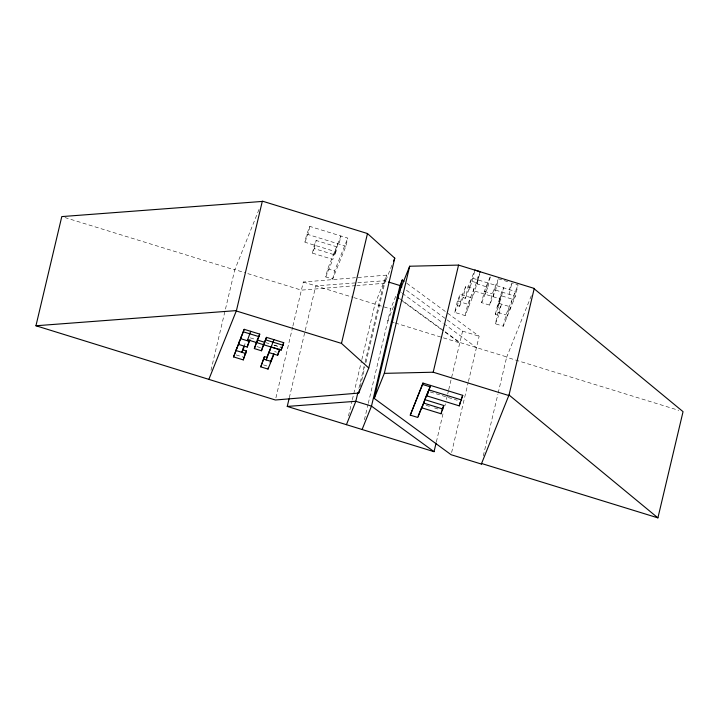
<?xml version="1.0" encoding="UTF-8"?>
<svg xmlns="http://www.w3.org/2000/svg" width="719" height="719" viewBox="0 0 719 719"><rect width="100%" height="100%" fill="white"/><g stroke="black" fill="none" stroke-linecap="round" stroke-linejoin="round"><path stroke-width="0.54" stroke-dasharray="3.6 2.7" d="M210.973 370.357L234.816 269.616L243.274 272.222M244.415 346.19L245.026 343.601M337.831 243.687L335.908 251.794L304.856 242.222L306.779 234.115L309.871 226.422L347.78 238.106L345.866 246.222L332.654 279.071L325.797 276.95L327.72 268.843L340.923 235.994L339.009 244.109M309.871 226.422L307.948 234.529L304.856 242.222M275.907 397.823L292.642 327.127M292.894 326.031L303.31 282.028L355.519 277.705M312.432 253.124L314.347 245.017L316.18 240.47L336.591 246.77L334.677 254.877L314.257 248.585L312.432 253.124L332.843 259.424L334.766 251.308M314.257 248.585L316.18 240.47M289.308 397.742L304.991 331.486M305.251 330.407L315.785 285.874L356.705 282.81M332.654 279.071L334.578 270.955L347.78 238.106M348.481 415.986L352.076 400.78M352.337 399.692L361.594 360.596M361.846 359.509L374.959 304.119L386.615 275.125L356.624 277.606M358.907 388.26L364.821 363.284M365.081 362.196L384.359 280.743L387.496 281.704M360.237 386.57L364.875 366.996M365.899 362.637L386.615 275.125M364.407 419.716L368.02 404.482M368.272 403.395L390.633 308.945L396.349 294.718M465.103 315.587L467.79 304.236L477.623 279.781L474.935 291.132L465.103 315.587L454.741 312.397L457.428 301.045L460.142 294.287L470.505 297.486L467.817 308.837M454.741 312.397L457.455 305.638L460.142 294.287M457.455 305.638L459.594 306.303L462.281 294.952L465.768 286.288L473.992 288.822L471.305 300.174M459.594 306.303L463.081 297.639L465.768 286.288M463.081 297.639L465.382 298.349L468.069 286.989L474.882 270.038M469.013 289.308L471.7 277.956L515.415 291.438L512.728 302.789M465.382 298.349L472.194 281.39L474.639 271.072M436.361 441.897L443.569 411.439M444.854 405.992L445.376 403.817M446.4 399.467L447.434 395.117M447.694 394.03L448.467 390.768M448.719 389.68L462.578 331.126L405.471 289.532M490.286 276.923L487.841 287.241L477.092 283.924L479.528 273.606M477.092 283.924L479.654 273.723M507.704 281.668L498.339 278.783L495.652 290.134L489.63 305.126L481.64 302.663L484.327 291.312L490.124 276.887M485.028 294.242L487.716 282.891M451.613 452.53L468.177 382.571M468.429 381.474L479.142 336.24L446.589 312.397M489.63 305.126L492.317 293.774L497.961 279.718M493.009 296.704L495.697 285.353M495.355 314.41L498.042 303.058L500.999 295.689L498.321 307.04L495.355 314.41L498.743 315.452L501.431 304.101L498.078 312.441L495.391 323.793L503.309 326.228L515.352 296.255L518.039 284.904L511.847 282.998L509.223 289.523M497.728 306.86L500.415 295.509L503.534 287.771L500.846 299.122L497.728 306.86L498.321 307.04M509.178 294.305L511.865 282.953M503.309 326.228L505.987 314.877L518.039 284.904M506.652 317.888L509.34 306.537L498.042 303.058M509.618 310.527L512.305 299.176L500.415 295.509M483.285 455.891L497.908 394.12M498.159 393.032L506.715 356.921L459.89 342.487L444.477 331.261M259.011 209.427L234.745 269.913L64.998 217.578M325.797 276.95L332.843 259.424M334.677 254.877L335.908 251.794M391.954 265.185L384.692 283.232L356.93 285.542M393.563 306.483L387.847 320.719L389.959 321.366M476.958 279.574L479.375 273.571M481.64 302.663L487.841 287.241M495.391 323.793L498.743 315.452M531.323 295.698L506.625 357.271L678.772 410.351M355.815 285.632L301.396 290.143L244.325 272.546M357.819 282.729L384.359 280.743M472.194 281.39L477.452 283.007M495.652 290.134L515.352 296.255M306.779 234.115L345.866 246.222M484.327 291.312L492.317 293.774M474.935 291.132L500.846 299.122M498.078 312.441L505.987 314.877M457.428 301.045L467.79 304.236M327.72 268.843L334.578 270.955M303.31 282.028L352.768 297.28M353.829 297.603L390.633 308.945M462.578 331.126L479.142 336.24M391.019 321.699L394.192 322.669M395.252 323.002L459.792 342.9L442.571 330.354M430.196 391.936L457.248 400.276M273.957 345.093L280.805 347.196M250.311 337.858L256.359 339.719M265.572 342.559L270.91 344.203M274.101 345.192L280.473 347.151M274.622 351.573L276.438 352.13M257.007 346.621L261.087 347.879M426.034 405.327L430.268 406.639M434.51 407.943L438.743 409.246M236.102 354.907L242.923 357.01M263.451 364.901L267.594 366.178M400.061 298.906L443.578 330.596M402.685 301.297L441.664 329.688M406.81 283.268L445.681 311.74M399.602 291.303L401.409 292.633M402.307 293.289L442.994 323.092M443.902 323.748L476.454 347.592"/><path stroke-width="1.08" d="M368.775 368.02L341.48 343.403L236.344 310.985L262.345 201.131L367.481 233.54L394.776 258.157L368.775 368.02L358.691 393.095L275.386 399.998L35.95 325.761L61.789 216.59L262.282 201.428M243.795 346.684L242.555 349.767L246.446 350.971L243.283 359.895L233.549 356.894L244.199 329.32L259.748 334.119L254.355 348.58L261.491 350.782L266.461 337.355L283.717 342.675L281.165 350.09L271.387 347.07M236.704 347.96L236.093 350.548L245.835 353.55M239.184 341.804L238.573 344.392L247.264 347.07L249.942 339.683M241.458 336.141L240.847 338.73L249.538 341.408M233.549 356.894L244.199 329.32M242.348 350.629L241.944 352.355L244.415 346.19M243.283 359.895L243.894 357.316M250.67 331.315L247.318 340.725M247.264 347.07L247.875 344.482M254.355 348.58L256.566 342.019M256.755 342.621L257.366 340.033L264.502 342.226L266.461 337.355M261.491 350.782L261.896 349.057M263.891 344.814L264.502 342.226M274.011 354.161L268.016 369.081L260.763 366.852L264.448 356.624L266.83 357.352L271.243 346.378M260.763 366.852L264.448 356.624M266.83 357.352L266.219 359.94L273.939 339.665M269.76 350.072L269.14 352.652L277.642 355.276L279.862 349.74L247.678 339.817M268.016 369.081L268.421 367.355M277.642 355.276L278.253 352.687M281.165 350.09L283.717 342.675M436.1 442.985L434.042 451.685L287.249 406.433L289.056 398.829M341.48 343.403L367.481 233.54M357.882 392.61L355.824 401.301L346.423 424.677M358.691 393.095L359.464 389.833M534.163 288.786L683.05 411.663L657.912 517.869L509.016 394.992L481.353 464.043L451.092 454.714L374.24 398.434L402.281 279.952L404.096 281.282M384.323 373.359L409.677 266.228L458.551 265.095L534.244 288.427L508.89 395.558L433.198 372.217L384.323 373.359L374.24 398.434M410.261 415.133L422.592 384.467L430.151 386.804L417.82 417.46L410.261 415.133L422.925 383.074L462.739 395.351L459.279 405.876L427.014 395.926L428.111 391.289M422.592 384.467L422.925 383.074M422.026 407.889L424.758 399.629L443.812 405.507L441.08 413.767L422.026 407.889L422.529 405.75M433.198 372.217L458.551 265.095M427.014 395.926L430.483 385.402M441.08 413.767L441.493 411.996M459.279 405.876L460.151 402.164M481.353 464.043L481.487 463.476L657.912 517.869M208.816 379.47L236.434 310.599L35.95 325.761M248.253 343.538L249.394 340.707M244.262 356.408L246.446 350.971M257.762 339.044L259.748 334.119M262.102 348.194L263.298 345.21M270.164 362.673L271.701 358.853L271.09 361.441L263.837 359.212M272.115 357.819L273.786 353.649M278.621 351.771L279.736 349.003M393.563 261.168L394.776 258.157M402.281 279.952L400.025 285.569L371.489 406.127L362.097 429.504M397.337 296.92L409.677 266.228M418.152 416.067L421.685 407.278M424.758 399.629L427.275 393.374M479.771 272.573L480.139 271.656L474.882 270.038M441.915 410.225L443.812 405.507M461.167 399.279L462.739 395.351M287.249 406.433L355.824 401.301L371.489 406.127L434.042 451.685M388.539 282.028L400.025 285.569L401.84 286.89M243.588 331.908L259.137 336.699M429.387 390.04L461.643 399.989M265.85 339.943L283.106 345.264M423.922 403.17L442.976 409.039M397.239 297.333L399.054 298.655"/></g></svg>
